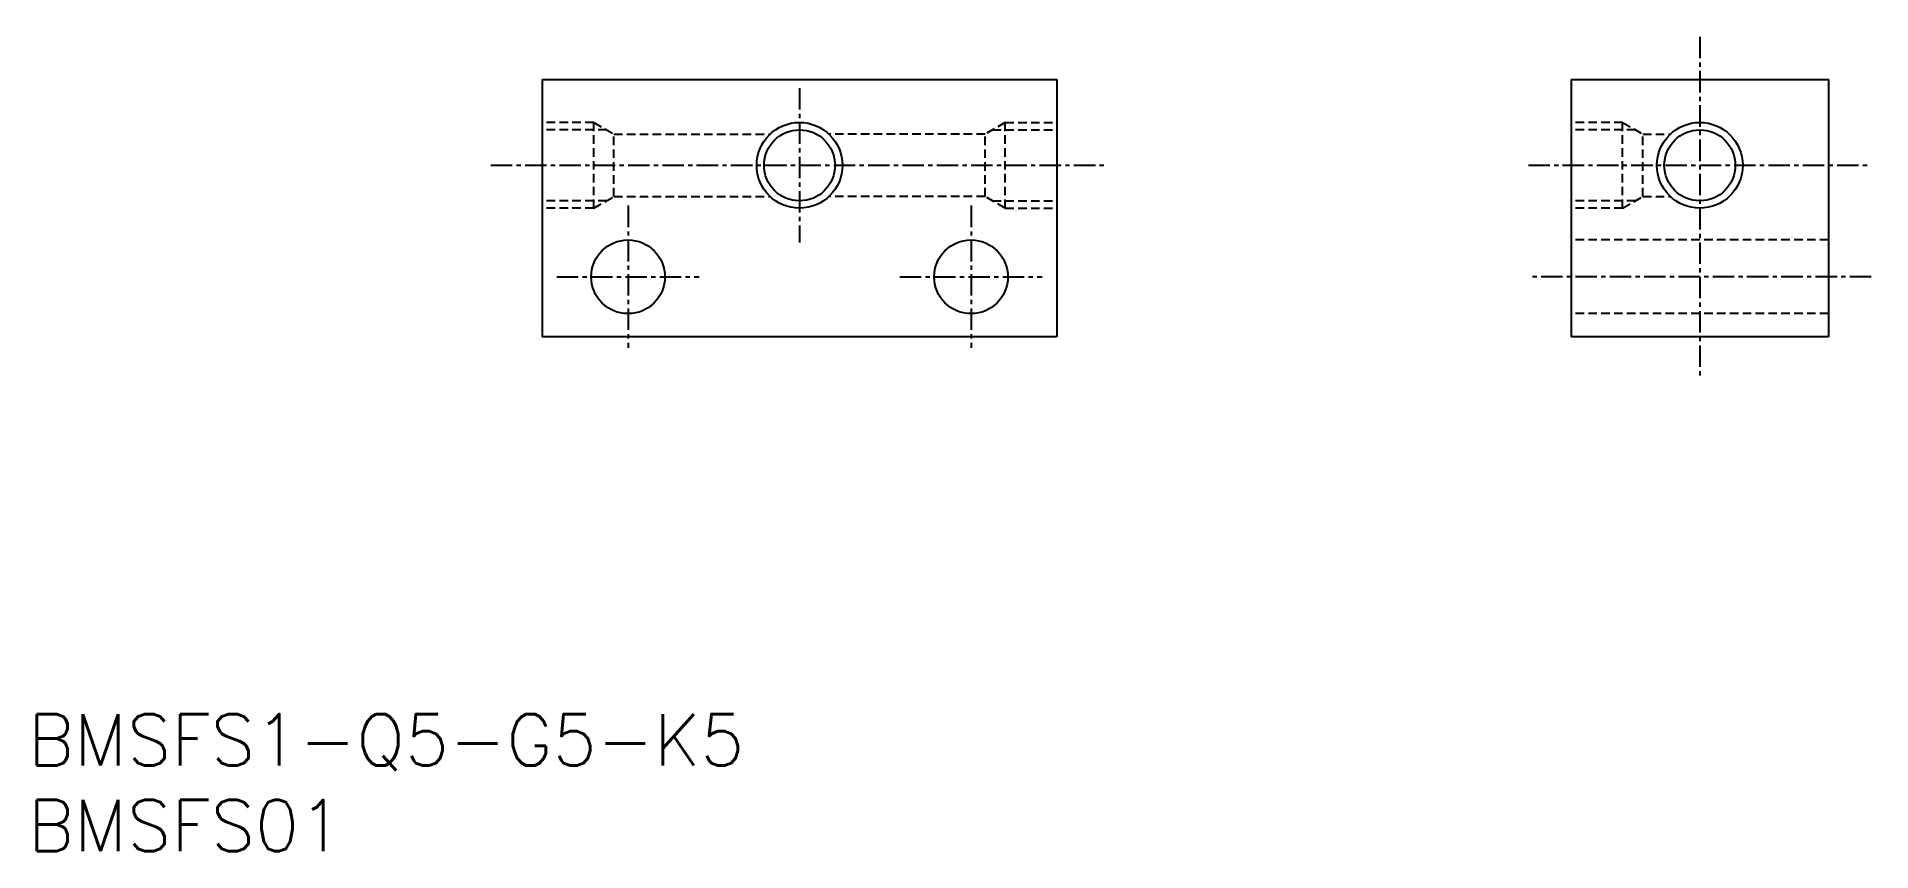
# Model space of a CAD drawing. Extents: x 1 to 108, y 0 to 47.
import ezdxf

# ---------------------------------------------------------------- set-up
doc = ezdxf.new("R2010")
doc.units = 0
doc.linetypes.add('CENTER', pattern=[2, 1.25, -0.25, 0.25, -0.25])
doc.linetypes.add('DASHED', pattern=[0.75, 0.5, -0.25])
doc.layers.get('0').update_dxf_attribs({"linetype": 'CONTINUOUS'})
doc.layers.add('CENTER', color=1, linetype='CENTER')
doc.styles.get("Standard").update_dxf_attribs({"font": 'txt.shx'})

# ---------------------------------------------------------------- blocks, each defined once
blk = doc.blocks.new('*U12')
at = {"color": 7, "linetype": 'CONTINUOUS'}
blk.add_text('BMSFS01', height=3, dxfattribs=at).set_placement((0, 0))
blk = doc.blocks.new('*U13')
at = {"color": 7, "linetype": 'CONTINUOUS'}
blk.add_text('BMSFS1-Q5-G5-K5', height=3, dxfattribs=at).set_placement((0, 5))

msp = doc.modelspace()

# ---------------------------------------------------------------- linework, layer by layer
at = {"color": 7, "linetype": 'CONTINUOUS'}
for p, q in [((30, 45), (60, 45)), ((30, 45), (30, 30)), ((60, 45), (60, 30)), ((90, 45), (90, 30)), ((90, 45), (105, 45)), ((105, 45), (105, 30)), ((60, 30), (30, 30)), ((105, 30), (90, 30))]:
    msp.add_line(p, q, dxfattribs=at)
at = {"color": 3, "linetype": 'DASHED'}
for p, q in [((33, 42.5), (30, 42.5)), ((33.75, 42.07), (30, 42.07)), ((33, 37.5), (33, 42.5)), ((33, 42.5), (34.18, 41.82)), ((34.18, 41.82), (43.28, 41.82)), ((34.18, 38.18), (34.18, 41.82)), ((55.82, 41.82), (46.72, 41.82)), ((57, 42.5), (55.82, 41.82)), ((55.82, 38.18), (55.82, 41.82)), ((56.25, 42.07), (60, 42.07)), ((57, 37.5), (57, 42.5)), ((57, 42.5), (60, 42.5)), ((93, 42.5), (90, 42.5)), ((93.75, 42.07), (90, 42.07)), ((93, 37.5), (93, 42.5)), ((93, 42.5), (94.18, 41.82)), ((94.18, 41.82), (95.78, 41.82)), ((94.18, 38.18), (94.18, 41.82)), ((33.75, 37.93), (30, 37.93)), ((33, 37.5), (30, 37.5)), ((33, 37.5), (34.18, 38.18)), ((34.18, 38.18), (43.28, 38.18)), ((55.82, 38.18), (46.72, 38.18)), ((57, 37.5), (55.82, 38.18)), ((56.25, 37.93), (60, 37.93)), ((57, 37.5), (60, 37.5)), ((93.75, 37.93), (90, 37.93)), ((93, 37.5), (90, 37.5)), ((93, 37.5), (94.18, 38.18)), ((94.18, 38.18), (95.78, 38.18)), ((105, 35.65), (90, 35.65)), ((105, 31.35), (90, 31.35))]:
    msp.add_line(p, q, dxfattribs=at)
at = {"color": 3, "linetype": 'CONTINUOUS'}
for centre in [(45, 40), (97.5, 40)]:
    msp.add_circle(centre, 2.5, dxfattribs=at)
at = {"color": 7, "linetype": 'CONTINUOUS'}
for centre, radius in [((45, 40), 2.07), ((97.5, 40), 2.07), ((35, 33.5), 2.15), ((55, 33.5), 2.15)]:
    msp.add_circle(centre, radius, dxfattribs=at)
at = {"layer": 'CENTER', "color": 1, "linetype": 'CENTER'}
for p, q in [((97.5, 47.5), (97.5, 27.5)), ((45, 44.5), (45, 35.5)), ((27, 40), (63, 40)), ((87.5, 40), (107.5, 40)), ((35, 37.65), (35, 29.35)), ((55, 37.65), (55, 29.35)), ((30.85, 33.5), (39.15, 33.5)), ((50.85, 33.5), (59.15, 33.5)), ((107.5, 33.5), (87.5, 33.5))]:
    msp.add_line(p, q, dxfattribs=at)

# ---------------------------------------------------------------- block references
at = {"color": 7, "linetype": 'CONTINUOUS'}
for name in ['*U13', '*U12']:
    msp.add_blockref(name, (0, 0), dxfattribs=at)

doc.saveas('drawing.dxf')
